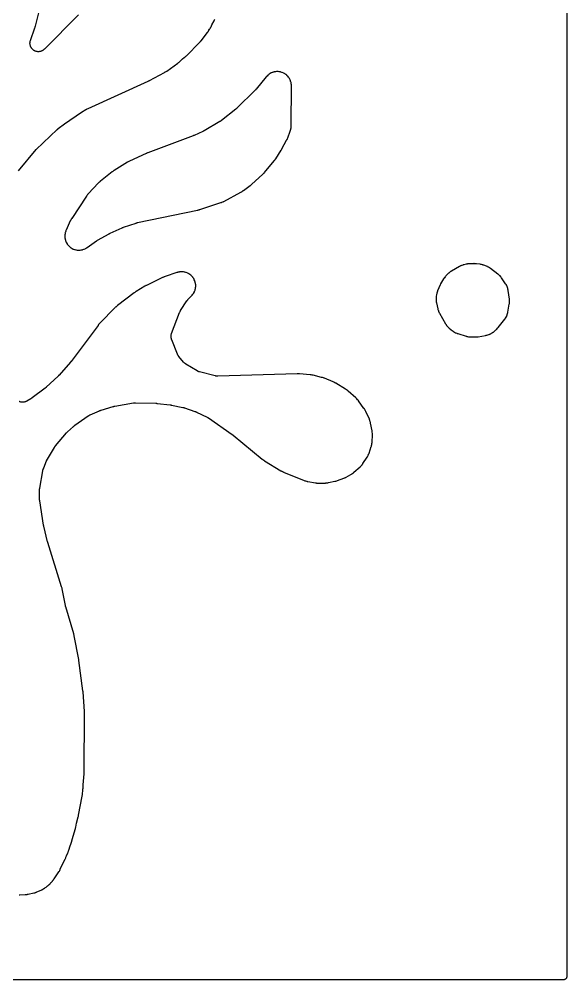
# Model space of a CAD drawing. Header units: millimetres. Extents: x 0 to 300, y 0 to 300.
# Drawn here: x 202.8 to 300, y -0.1 to 170.6 of the extents above; entities that cross this region are included whole.
import ezdxf

# ---------------------------------------------------------------- set-up
doc = ezdxf.new("R2010")
doc.units = ezdxf.units.MM
doc.layers.add('CUT', color=7, linetype='CONTINUOUS')

msp = doc.modelspace()

# ---------------------------------------------------------------- linework, layer by layer
at = {"layer": 'CUT'}
for points in [[(300.012, 298.5625), (300.012, 1.4375), (300.012, 0.5522), (300.0084, 0.4788), (299.9998, 0.4206), (299.9855, 0.3635), (299.9657, 0.3082), (299.9405, 0.255), (299.9103, 0.2046), (299.8753, 0.1573), (299.8358, 0.1137), (299.7922, 0.0743), (299.745, 0.0392), (299.6945, 0.009), (299.6414, -0.0162), (299.586, -0.036), (299.5289, -0.0503), (299.4708, -0.0589), (299.3973, -0.0625), (298.512, -0.0625), (1.4375, -0.0625)], [(213.2933, 171.3967), (207.243, 165.281), (207.2117, 165.2508), (207.1509, 165.1952), (207.0816, 165.1379), (207.0337, 165.1022), (206.959, 165.0521), (206.9077, 165.0213), (206.8285, 164.9789), (206.7744, 164.9534), (206.6913, 164.9191), (206.6349, 164.8991), (206.5488, 164.8733), (206.4907, 164.859), (206.4024, 164.8419), (206.3432, 164.8335), (206.2537, 164.8253), (206.1939, 164.8228), (206.104, 164.8236), (206.0443, 164.8271), (205.955, 164.8368), (205.8959, 164.8463), (205.8079, 164.8649), (205.7501, 164.8802), (205.6644, 164.9074), (205.6084, 164.9284), (205.5259, 164.9641), (205.4723, 164.9906), (205.3937, 165.0343), (205.343, 165.066), (205.2692, 165.1174), (205.2219, 165.154), (205.1536, 165.2124), (205.1102, 165.2536), (205.0481, 165.3186), (205.0089, 165.3638), (204.9536, 165.4347), (204.9192, 165.4836), (204.8713, 165.5596), (204.8419, 165.6118), (204.8017, 165.6922), (204.7777, 165.747), (204.7458, 165.831), (204.7274, 165.8879), (204.704, 165.9747), (204.6913, 166.0332), (204.6767, 166.1219), (204.67, 166.1813), (204.6643, 166.271), (204.6635, 166.3309), (204.6668, 166.4207), (204.672, 166.4803), (204.6842, 166.5693), (204.6953, 166.6281), (204.7164, 166.7155), (204.7396, 166.7945), (204.7534, 166.8373), (205.5359, 169.0749), (205.5399, 169.0868), (205.5654, 169.1647), (205.5691, 169.1767), (205.599, 169.2752), (205.6025, 169.2873), (205.6246, 169.3661), (205.6279, 169.3783), (206.7304, 173.6534)], [(202.597, 143.6741), (205.7559, 147.4719), (209.4984, 151.005), (209.5071, 151.0131), (209.5273, 151.0317), (209.536, 151.0396), (209.5468, 151.0492), (209.5556, 151.057), (209.5763, 151.0751), (209.5853, 151.0828), (209.5995, 151.0949), (209.6085, 151.1024), (209.6297, 151.12), (209.6389, 151.1274), (209.6501, 151.1365), (209.6593, 151.1438), (209.681, 151.1608), (209.6903, 151.168), (210.78, 151.9995), (213.8426, 154.066), (214.5994, 154.5425), (214.61, 154.5491), (214.6348, 154.5642), (214.6455, 154.5706), (214.6586, 154.5784), (214.6694, 154.5846), (214.6946, 154.5991), (214.7054, 154.6052), (214.7227, 154.6148), (214.7336, 154.6207), (214.7592, 154.6345), (214.7702, 154.6403), (214.7837, 154.6473), (214.7948, 154.653), (214.8208, 154.666), (214.832, 154.6715), (214.9936, 154.7498), (225.6595, 159.6031), (225.6676, 159.6068), (225.7236, 159.6333), (225.7322, 159.6375), (225.8015, 159.6717), (225.8099, 159.6759), (225.8643, 159.7037), (225.8732, 159.7084), (228.5593, 161.1415), (228.5761, 161.1509), (228.6154, 161.1735), (228.6257, 161.1792), (228.6363, 161.1853), (228.6527, 161.1949), (228.6845, 161.2132), (228.701, 161.2231), (228.8345, 161.3057), (228.8507, 161.3161), (228.9549, 161.3853), (228.9707, 161.3962), (230.9316, 162.7916), (230.9403, 162.7979), (231.0005, 162.8424), (231.0094, 162.8491), (231.0484, 162.879), (231.0669, 162.8938), (231.1802, 162.9882), (231.1974, 163.0031), (231.2268, 163.0295), (231.2347, 163.0367), (231.2888, 163.0872), (231.2975, 163.0955), (231.7455, 163.53), (232.0661, 163.7753), (232.0823, 163.7881), (232.186, 163.8733), (232.2017, 163.8866), (232.328, 163.9978), (232.3432, 164.0117), (232.4408, 164.1038), (232.4556, 164.1182), (234.7626, 166.4496), (234.7747, 166.4622), (234.8521, 166.5451), (234.8638, 166.558), (234.9579, 166.6648), (234.9692, 166.6781), (235.0416, 166.7653), (235.0526, 166.7789), (236.1739, 168.2124), (236.1807, 168.2212), (236.2275, 168.2833), (236.2344, 168.2927), (236.2642, 168.334), (236.2782, 168.3542), (236.3628, 168.482), (236.3755, 168.502), (236.3968, 168.537), (236.4025, 168.5466), (236.4412, 168.6131), (236.4473, 168.624), (236.5462, 168.8024), (236.5862, 168.859), (236.5941, 168.8704), (236.6243, 168.9153), (236.6393, 168.9387), (236.7328, 169.0927), (236.7466, 169.1167), (236.7726, 169.1643), (236.7791, 169.1765), (236.8204, 169.2566), (236.8266, 169.269), (236.984, 169.5921), (237.3862, 170.3177), (237.3951, 170.3343), (237.451, 170.4431), (237.4593, 170.46), (237.5252, 170.5986)], [(202.7166, 15.0394), (202.7707, 15.0389), (202.7845, 15.039), (202.8745, 15.0403), (202.8883, 15.0407), (203.7835, 15.0748), (203.797, 15.0755), (203.885, 15.0808), (203.8985, 15.0818), (203.9514, 15.0862), (203.9783, 15.0891), (204.1531, 15.1117), (204.1799, 15.1157), (204.2321, 15.1249), (204.2455, 15.1274), (204.3319, 15.1446), (204.3452, 15.1474), (204.3518, 15.1489), (205.3232, 15.365), (205.3364, 15.3681), (205.422, 15.3892), (205.4352, 15.3926), (205.4863, 15.4064), (205.5123, 15.4141), (205.6802, 15.4678), (205.7059, 15.4766), (205.7556, 15.495), (205.7682, 15.4999), (205.8502, 15.5323), (205.8627, 15.5375), (206.6379, 15.865), (206.6499, 15.8703), (206.7275, 15.9051), (206.7393, 15.9106), (206.7855, 15.9325), (206.8089, 15.9442), (206.9571, 16.0227), (207.0023, 16.0492), (207.1431, 16.1404), (207.1648, 16.155), (207.2064, 16.1847), (207.217, 16.1924), (207.2852, 16.2431), (207.2957, 16.2511), (207.5106, 16.4184), (207.5883, 16.4686), (207.6391, 16.5053), (207.7956, 16.6313), (207.8195, 16.6517), (207.8651, 16.6925), (207.8767, 16.7031), (207.8785, 16.7048), (207.9447, 16.7563), (207.9558, 16.7652), (208.0272, 16.8236), (208.0381, 16.8327), (208.0803, 16.8689), (208.1014, 16.8879), (208.2338, 17.0128), (208.2733, 17.0537), (208.3933, 17.1906), (208.4115, 17.2124), (208.4461, 17.2558), (208.4548, 17.267), (208.4761, 17.2952), (208.5791, 17.3975), (208.5895, 17.4082), (208.6565, 17.4782), (208.6667, 17.4891), (208.7059, 17.5322), (208.7254, 17.5547), (208.8485, 17.7043), (208.8669, 17.7277), (208.9016, 17.7745), (208.9104, 17.7865), (208.9662, 17.8657), (208.9747, 17.878), (209.7869, 19.0927), (209.793, 19.1021), (209.8353, 19.168), (209.8415, 19.1778), (209.8684, 19.2216), (209.8809, 19.2429), (209.9562, 19.3775), (209.9674, 19.3985), (209.9751, 19.4136), (209.9763, 19.4157), (210.0013, 19.4627), (210.0075, 19.4748), (210.0473, 19.5538), (210.0533, 19.566), (210.9238, 21.3981), (210.9293, 21.41), (210.9641, 21.4877), (210.9694, 21.4997), (211.011, 21.5982), (211.016, 21.6103), (211.0474, 21.6895), (211.0521, 21.7017), (211.1472, 21.9572), (211.3948, 22.4961), (211.4029, 22.5145), (211.4534, 22.635), (211.4609, 22.6536), (211.5192, 22.8068), (211.526, 22.8257), (211.5683, 22.9493), (211.5745, 22.9684), (211.8098, 23.7381), (211.9291, 24.0586), (211.9339, 24.0722), (211.9644, 24.1606), (211.969, 24.1743), (212.0046, 24.2862), (212.0088, 24.3), (212.035, 24.3898), (212.0389, 24.4037), (212.2124, 25.0552), (212.7036, 26.6621), (212.7082, 26.6778), (212.7366, 26.7808), (212.7407, 26.7967), (212.7728, 26.9269), (212.7766, 26.9429), (212.7993, 27.0473), (212.8026, 27.0634), (212.9389, 27.7835), (213.2374, 28.9048), (213.2401, 28.915), (213.2578, 28.9866), (213.2604, 28.9976), (213.2808, 29.0872), (213.2831, 29.0981), (213.2979, 29.1691), (213.3002, 29.1808), (213.9328, 32.5564), (213.9354, 32.571), (213.9507, 32.6659), (213.9529, 32.6806), (213.9693, 32.8002), (213.9711, 32.8149), (213.9818, 32.9105), (213.9832, 32.9252), (214.0449, 33.6354), (214.0573, 33.7149), (214.06, 33.7335), (214.079, 33.8856), (214.081, 33.9042), (214.0924, 34.0258), (214.0938, 34.0445), (214.1273, 34.5856), (214.2952, 36.5211), (214.2962, 36.5332), (214.3014, 36.6122), (214.3021, 36.6244), (214.3067, 36.7237), (214.3071, 36.7359), (214.3091, 36.8151), (214.3093, 36.8273), (214.365, 47.3135), (214.3649, 47.3257), (214.3637, 47.4048), (214.3634, 47.417), (214.3599, 47.5163), (214.3594, 47.5285), (214.355, 47.6075), (214.3542, 47.6196), (214.0917, 51.0729), (214.091, 51.0812), (214.0858, 51.1386), (214.085, 51.1474), (214.0775, 51.2188), (214.0765, 51.2275), (214.0698, 51.2838), (214.0686, 51.2931), (213.3458, 56.6347), (213.3447, 56.6421), (213.3371, 56.6937), (213.3358, 56.7016), (213.3255, 56.7657), (213.3242, 56.7735), (213.3153, 56.8241), (213.3138, 56.8324), (212.5123, 61.0555), (212.5093, 61.0702), (212.4889, 61.165), (212.4856, 61.1795), (212.4569, 61.2979), (212.4532, 61.3124), (212.4281, 61.4061), (212.424, 61.4205), (211.0126, 66.2007), (211.0097, 66.2109), (211.0029, 66.2348), (211.0001, 66.245), (210.9967, 66.2576), (210.994, 66.2678), (210.9878, 66.2919), (210.9853, 66.3022), (210.9813, 66.3185), (210.9788, 66.3288), (210.9732, 66.353), (210.9709, 66.3634), (210.9681, 66.376), (210.9658, 66.3864), (210.9608, 66.4107), (210.9587, 66.4211), (210.3829, 69.3735), (210.3796, 69.3895), (210.3564, 69.4931), (210.3526, 69.509), (210.32, 69.6383), (210.3158, 69.654), (210.2871, 69.7563), (210.2824, 69.7719), (207.8405, 77.6232), (207.8389, 77.6283), (207.8352, 77.6403), (207.8337, 77.6454), (207.8301, 77.6576), (207.8282, 77.6639), (207.8239, 77.6789), (207.822, 77.6853), (207.8192, 77.6953), (207.8174, 77.7016), (207.8134, 77.7164), (207.8117, 77.7227), (207.8108, 77.7262), (207.8088, 77.7338), (207.8042, 77.7515), (207.8023, 77.759), (207.119, 80.5173), (207.1167, 80.5267), (207.1115, 80.5486), (207.1093, 80.558), (207.1068, 80.5694), (207.1047, 80.5788), (207.1, 80.6007), (207.0981, 80.6101), (207.095, 80.6251), (207.0932, 80.6345), (207.0889, 80.6566), (207.0872, 80.666), (207.0851, 80.6776), (207.0834, 80.6871), (207.0797, 80.7092), (207.0781, 80.7187), (206.3931, 85.0398), (206.392, 85.0469), (206.3895, 85.0635), (206.3884, 85.0706), (206.3882, 85.0726), (206.3846, 85.1006), (206.3774, 85.166), (206.3753, 85.1887), (206.3732, 85.2231), (206.37, 85.305), (206.3693, 85.3403), (206.3693, 86.9774), (206.3693, 86.9875), (206.3695, 87.0031), (206.3708, 87.0427), (206.3745, 87.1091), (206.3766, 87.1387), (206.3768, 87.1406), (206.3799, 87.1701), (206.3879, 87.2363), (206.3936, 87.2755), (206.3961, 87.2908), (206.3978, 87.3006), (206.945, 90.3759), (206.947, 90.3863), (206.9501, 90.4027), (206.959, 90.4443), (206.9757, 90.5141), (206.9837, 90.545), (206.9843, 90.5469), (206.9933, 90.5775), (207.015, 90.6459), (207.0288, 90.6862), (207.0345, 90.7019), (207.0383, 90.7118), (207.47, 91.8406), (207.4733, 91.8491), (207.4785, 91.8624), (207.4871, 91.8834), (207.5002, 91.9143), (207.5118, 91.9406), (207.5217, 91.9621), (207.5268, 91.9729), (207.5291, 91.9777), (207.5412, 92.002), (207.5691, 92.0562), (207.5863, 92.088), (207.5933, 92.1003), (207.5978, 92.1081), (208.9982, 94.5198), (209.0033, 94.5285), (209.0113, 94.5419), (209.0325, 94.5758), (209.0695, 94.6321), (209.0864, 94.6569), (209.0875, 94.6584), (209.1052, 94.6826), (209.1459, 94.7364), (209.1707, 94.7677), (209.1807, 94.7797), (209.1872, 94.7874), (211.1353, 97.0826), (211.1448, 97.0937), (211.1673, 97.1193), (211.1771, 97.1302), (211.189, 97.1434), (211.1989, 97.1542), (211.2222, 97.1791), (211.2323, 97.1897), (211.2483, 97.2062), (211.2586, 97.2166), (211.2827, 97.2408), (211.2931, 97.251), (211.3059, 97.2634), (211.3165, 97.2735), (211.3414, 97.2968), (211.3521, 97.3067), (212.409, 98.2662), (212.4193, 98.2753), (212.4433, 98.2965), (212.4536, 98.3055), (212.4664, 98.3163), (212.4769, 98.3252), (212.5015, 98.3456), (212.5122, 98.3542), (212.5291, 98.3678), (212.5398, 98.3763), (212.5651, 98.3959), (212.576, 98.4043), (212.5893, 98.4143), (212.6004, 98.4225), (212.6262, 98.4414), (212.6374, 98.4494), (215.0189, 100.1322), (215.0283, 100.1388), (215.0432, 100.149), (215.0817, 100.1741), (215.1478, 100.2147), (215.1776, 100.2322), (215.1794, 100.2333), (215.2098, 100.2496), (215.2788, 100.2851), (215.3203, 100.305), (215.3367, 100.3124), (215.3472, 100.3171), (217.0204, 101.0454), (217.0326, 101.0507), (217.0612, 101.0626), (217.0735, 101.0676), (217.0886, 101.0737), (217.1009, 101.0785), (217.1299, 101.0896), (217.1423, 101.0943), (217.162, 101.1015), (217.1745, 101.106), (217.2038, 101.1162), (217.2163, 101.1205), (217.2317, 101.1257), (217.2444, 101.1298), (217.2739, 101.1392), (217.2866, 101.1431), (219.4459, 101.7933), (219.4595, 101.7972), (219.4914, 101.8063), (219.505, 101.81), (219.5217, 101.8145), (219.5355, 101.818), (219.5676, 101.8261), (219.5813, 101.8294), (219.6031, 101.8345), (219.617, 101.8376), (219.6493, 101.8446), (219.6632, 101.8475), (219.6801, 101.8509), (219.6941, 101.8536), (219.7266, 101.8596), (219.7406, 101.8621), (223.0341, 102.4153), (223.0445, 102.417), (223.0609, 102.4195), (223.1028, 102.425), (223.1737, 102.4327), (223.2053, 102.4356), (223.2073, 102.4357), (223.239, 102.4374), (223.3102, 102.4401), (223.3525, 102.4407), (223.3691, 102.4405), (223.3796, 102.4403), (227.0179, 102.3618), (227.0281, 102.3615), (227.052, 102.3607), (227.0623, 102.3603), (227.0748, 102.3597), (227.085, 102.3592), (227.1089, 102.3579), (227.1192, 102.3573), (227.1353, 102.3562), (227.1456, 102.3554), (227.1694, 102.3536), (227.1796, 102.3527), (227.1921, 102.3516), (227.2023, 102.3506), (227.2261, 102.3482), (227.2363, 102.3471), (229.5725, 102.0826), (229.5824, 102.0814), (229.6056, 102.0785), (229.6155, 102.0772), (229.6276, 102.0756), (229.6375, 102.0742), (229.6606, 102.0708), (229.6705, 102.0693), (229.6861, 102.0668), (229.696, 102.0652), (229.719, 102.0613), (229.7288, 102.0595), (229.7408, 102.0574), (229.7507, 102.0555), (229.7736, 102.0511), (229.7834, 102.0492), (231.7998, 101.637), (231.8134, 101.6341), (231.8448, 101.6271), (231.8583, 101.6241), (231.8747, 101.6202), (231.8881, 101.6169), (231.9194, 101.609), (231.9328, 101.6055), (231.9538, 101.5998), (231.9671, 101.5961), (231.9981, 101.5873), (232.0114, 101.5834), (232.0275, 101.5785), (232.0407, 101.5744), (232.0714, 101.5646), (232.0846, 101.5603), (233.9603, 100.9294), (233.9739, 100.9247), (234.0055, 100.9135), (234.019, 100.9086), (234.0354, 100.9025), (234.0488, 100.8973), (234.0801, 100.8852), (234.0934, 100.8798), (234.1144, 100.8712), (234.1276, 100.8657), (234.1584, 100.8525), (234.1716, 100.8468), (234.1876, 100.8396), (234.2006, 100.8337), (234.231, 100.8195), (234.244, 100.8133), (236.1145, 99.9048), (236.1208, 99.9017), (236.1355, 99.8945), (236.1418, 99.8913), (236.1435, 99.8904), (236.1679, 99.8776), (236.2244, 99.8469), (236.2438, 99.8359), (236.2725, 99.8185), (236.3402, 99.7753), (236.369, 99.7562), (240.5766, 96.8412), (240.5843, 96.8357), (240.6024, 96.823), (240.6101, 96.8174), (240.6194, 96.8107), (240.627, 96.8052), (240.6446, 96.7921), (240.6522, 96.7864), (240.6641, 96.7774), (240.6716, 96.7717), (240.689, 96.7582), (240.6964, 96.7524), (240.7055, 96.7452), (240.7128, 96.7394), (240.73, 96.7255), (240.7373, 96.7195), (245.9033, 92.4573), (245.92, 92.444), (246.0302, 92.3596), (246.0473, 92.3469), (246.1891, 92.2459), (246.2068, 92.2339), (246.3226, 92.1575), (246.3407, 92.146), (249.247, 90.3744), (249.2566, 90.3687), (249.324, 90.3293), (249.3341, 90.3235), (249.3788, 90.2985), (249.4005, 90.287), (249.5378, 90.2176), (249.5592, 90.2073), (249.5966, 90.1902), (249.6068, 90.1856), (249.6776, 90.1548), (249.6891, 90.15), (253.3567, 88.6459), (253.3718, 88.6399), (253.4709, 88.6024), (253.4862, 88.5968), (253.5463, 88.5759), (253.5773, 88.5661), (253.7807, 88.5075), (253.8123, 88.4993), (253.8742, 88.485), (253.8902, 88.4816), (253.994, 88.4607), (254.01, 88.4577), (255.3633, 88.2228), (255.3772, 88.2205), (255.4677, 88.207), (255.4817, 88.2051), (255.5363, 88.1982), (255.5643, 88.1954), (255.7467, 88.1811), (255.7749, 88.1796), (255.8298, 88.1779), (255.8439, 88.1776), (255.9355, 88.1769), (255.9496, 88.177), (257.0642, 88.1948), (257.0789, 88.1952), (257.1742, 88.199), (257.1889, 88.1998), (257.2461, 88.2035), (257.2753, 88.2061), (257.4648, 88.2278), (257.4939, 88.2318), (257.5505, 88.2411), (257.5649, 88.2437), (257.6587, 88.2615), (257.6731, 88.2644), (258.8117, 88.5091), (258.8319, 88.5138), (258.9624, 88.5466), (258.9824, 88.552), (259.1446, 88.5987), (259.1644, 88.6048), (259.2923, 88.6466), (259.3119, 88.6533), (260.3915, 89.0471), (260.4019, 89.051), (260.4745, 89.0791), (260.4853, 89.0833), (260.5325, 89.1026), (260.5551, 89.1124), (260.6945, 89.1761), (260.7158, 89.1863), (260.7524, 89.2048), (260.7623, 89.21), (260.8303, 89.2459), (260.8413, 89.2519), (261.653, 89.7031), (261.6673, 89.7114), (261.7592, 89.7658), (261.7733, 89.7744), (261.8275, 89.8086), (261.8549, 89.8269), (262.0291, 89.9505), (262.0554, 89.9703), (262.1056, 90.0102), (262.1183, 90.0206), (262.2001, 90.0894), (262.2125, 90.1002), (263.3049, 91.0715), (263.3145, 91.0802), (263.3765, 91.1378), (263.3859, 91.1468), (263.4224, 91.1822), (263.4407, 91.2007), (263.5553, 91.3219), (263.5894, 91.3612), (263.693, 91.4919), (263.7087, 91.5127), (263.7386, 91.5538), (263.7461, 91.5645), (263.7942, 91.634), (263.8015, 91.6448), (264.5506, 92.7789), (264.5578, 92.79), (264.6035, 92.8627), (264.6104, 92.8739), (264.6369, 92.9182), (264.65, 92.9411), (264.7305, 93.09), (264.7536, 93.1376), (264.8207, 93.293), (264.8306, 93.3175), (264.849, 93.3657), (264.8535, 93.3781), (264.8823, 93.4589), (264.8866, 93.4714), (265.2792, 94.6577), (265.2834, 94.6709), (265.3097, 94.757), (265.3136, 94.7703), (265.3282, 94.8224), (265.3351, 94.8493), (265.3751, 95.0223), (265.385, 95.0768), (265.4089, 95.2528), (265.412, 95.2804), (265.4168, 95.3343), (265.4179, 95.3481), (265.4238, 95.438), (265.4245, 95.4518), (265.4801, 96.7614), (265.4806, 96.7786), (265.4822, 96.8905), (265.4821, 96.9077), (265.4811, 96.9749), (265.4796, 97.0093), (265.4635, 97.2323), (265.46, 97.2666), (265.4513, 97.3331), (265.4488, 97.3502), (265.4312, 97.4607), (265.4282, 97.4776), (265.1751, 98.8142), (265.1715, 98.832), (265.146, 98.9472), (265.1418, 98.9649), (265.1245, 99.0336), (265.1145, 99.0685), (265.0429, 99.2933), (265.0309, 99.3275), (265.0054, 99.3936), (264.9985, 99.4104), (264.9527, 99.5192), (264.9454, 99.5358), (264.3129, 100.9172), (264.3064, 100.9309), (264.2631, 101.0195), (264.2563, 101.0331), (264.2289, 101.0856), (264.2143, 101.1122), (264.1145, 101.2822), (264.0985, 101.308), (264.066, 101.3575), (264.0575, 101.3701), (264.0013, 101.4511), (263.9925, 101.4635), (263.001, 102.8185), (262.9914, 102.8313), (262.9278, 102.9134), (262.9179, 102.9259), (262.8784, 102.9743), (262.8575, 102.9985), (262.7178, 103.152), (262.6957, 103.1751), (262.6513, 103.2189), (262.6398, 103.23), (262.5639, 103.301), (262.5521, 103.3118), (261.1856, 104.5248), (261.1754, 104.5337), (261.1081, 104.5907), (261.0977, 104.5994), (261.0565, 104.6327), (261.035, 104.6493), (260.8931, 104.754), (260.8709, 104.7696), (260.8269, 104.7991), (260.8155, 104.8065), (260.7411, 104.854), (260.7296, 104.8611), (258.961, 105.9334), (258.9516, 105.939), (258.8851, 105.9776), (258.8752, 105.9833), (258.8311, 106.0078), (258.8097, 106.0191), (258.6745, 106.0873), (258.6535, 106.0974), (258.6166, 106.1142), (258.6066, 106.1187), (258.5369, 106.149), (258.5255, 106.1538), (256.9475, 106.8011), (256.9273, 106.809), (256.7956, 106.8575), (256.7752, 106.8646), (256.6078, 106.9196), (256.5871, 106.926), (256.4522, 106.9649), (256.4313, 106.9706), (254.9376, 107.3442), (254.9267, 107.3468), (254.85, 107.3645), (254.8385, 107.367), (254.788, 107.3776), (254.7636, 107.3822), (254.6107, 107.4077), (254.587, 107.4112), (254.5458, 107.4163), (254.5346, 107.4177), (254.4573, 107.4259), (254.4447, 107.4271), (252.559, 107.589), (252.5417, 107.5902), (252.4298, 107.5966), (252.4125, 107.5973), (252.2717, 107.6013), (252.2545, 107.6015), (252.1423, 107.6014), (252.125, 107.6012), (238.0231, 107.1843), (238.0128, 107.1841), (237.9965, 107.1838), (237.9551, 107.184), (237.9022, 107.1855), (237.8299, 107.1904), (237.759, 107.1982), (237.6873, 107.2089), (237.6353, 107.2189), (237.5948, 107.2276), (237.579, 107.2314), (237.5689, 107.2338), (234.7916, 107.9331), (234.7808, 107.9359), (234.7639, 107.9404), (234.7209, 107.953), (234.6664, 107.9704), (234.5929, 107.9974), (234.5218, 108.0271), (234.4509, 108.0604), (234.4003, 108.087), (234.3611, 108.1088), (234.346, 108.1177), (234.3364, 108.1234), (232.3468, 109.3301), (232.3365, 109.3364), (232.3203, 109.3465), (232.2798, 109.3734), (232.229, 109.4092), (232.1617, 109.4614), (232.0981, 109.5157), (232.0361, 109.574), (231.9929, 109.6187), (231.9601, 109.6546), (231.9476, 109.6689), (231.9397, 109.6782), (231.1148, 110.6551), (231.107, 110.6645), (231.0948, 110.6793), (231.0649, 110.7178), (231.028, 110.7681), (230.9808, 110.8392), (230.9377, 110.9113), (230.8975, 110.9866), (230.8707, 111.0429), (230.851, 111.0875), (230.8437, 111.1052), (230.8392, 111.1165), (229.8343, 113.6642), (229.8199, 113.7033), (229.7952, 113.7755), (229.7719, 113.8555), (229.7589, 113.9094), (229.7431, 113.9912), (229.7352, 114.0461), (229.727, 114.129), (229.7242, 114.1844), (229.7237, 114.2678), (229.726, 114.3232), (229.7333, 114.4062), (229.7407, 114.4612), (229.7556, 114.5431), (229.768, 114.5972), (229.7905, 114.6774), (229.8144, 114.7499), (229.8284, 114.7892), (231.2388, 118.4777), (231.2432, 118.4888), (231.2501, 118.5062), (231.2689, 118.5502), (231.3027, 118.6234), (231.3183, 118.6557), (231.3193, 118.6577), (231.3363, 118.6893), (231.3757, 118.7596), (231.4003, 118.8007), (231.4103, 118.8165), (231.4167, 118.8266), (232.5489, 120.5624), (232.555, 120.5717), (232.5646, 120.5861), (232.5901, 120.6222), (232.6346, 120.682), (232.6549, 120.7083), (232.6562, 120.7099), (232.6774, 120.7354), (232.7262, 120.7918), (232.756, 120.8246), (232.768, 120.8371), (232.7756, 120.845), (233.348, 121.4299), (233.3582, 121.4406), (233.4238, 121.511), (233.4338, 121.522), (233.4721, 121.5652), (233.4912, 121.5879), (233.6099, 121.7359), (233.6446, 121.7839), (233.7467, 121.9407), (233.7765, 121.9919), (233.8627, 122.158), (233.8873, 122.2118), (233.9567, 122.3856), (233.9759, 122.4416), (234.0278, 122.6215), (234.0414, 122.6791), (234.0754, 122.8631), (234.0832, 122.9218), (234.0988, 123.1083), (234.1009, 123.1675), (234.0981, 123.3546), (234.0942, 123.4137), (234.073, 123.5996), (234.0634, 123.658), (234.0239, 123.841), (234.0086, 123.8982), (233.9513, 124.0763), (233.9304, 124.1317), (233.8558, 124.3034), (233.8296, 124.3564), (233.7384, 124.5199), (233.7071, 124.5701), (233.6003, 124.7238), (233.5641, 124.7707), (233.4427, 124.9131), (233.4021, 124.9562), (233.2672, 125.086), (233.2226, 125.1249), (233.0756, 125.2407), (233.0274, 125.275), (232.8697, 125.3758), (232.8183, 125.4052), (232.6514, 125.4899), (232.5973, 125.5141), (232.4229, 125.582), (232.3668, 125.6007), (232.1865, 125.6511), (232.1288, 125.6642), (231.9445, 125.6965), (231.8857, 125.7039), (231.6991, 125.7179), (231.6399, 125.7195), (231.4528, 125.715), (231.3938, 125.7107), (231.208, 125.6879), (231.1497, 125.6778), (230.9646, 125.6362), (230.9358, 125.629), (230.8801, 125.6135), (230.8659, 125.6094), (230.7738, 125.5814), (230.7597, 125.577), (228.681, 124.8887), (228.6622, 124.8821), (228.5406, 124.8374), (228.5221, 124.8302), (228.3715, 124.769), (228.3532, 124.7612), (228.2349, 124.7084), (228.2168, 124.7), (225.3691, 123.3153), (225.3573, 123.3094), (225.2811, 123.2702), (225.2694, 123.264), (225.1748, 123.2128), (225.1633, 123.2064), (225.0888, 123.1639), (225.0775, 123.1572), (223.5242, 122.2251), (223.5101, 122.2163), (223.4188, 122.158), (223.4049, 122.1489), (223.2924, 122.0726), (223.2788, 122.063), (223.1909, 121.9998), (223.1775, 121.9899), (220.2156, 119.7307), (220.1987, 119.7174), (220.091, 119.6289), (220.0747, 119.615), (219.9436, 119.4993), (219.9277, 119.4849), (219.8266, 119.3889), (219.8113, 119.3739), (217.0794, 116.5911), (217.0654, 116.5764), (216.9766, 116.4796), (216.9632, 116.4645), (216.8559, 116.3394), (216.843, 116.3238), (216.7609, 116.2212), (216.7485, 116.2052), (211.9764, 109.8142), (211.9709, 109.8069), (211.958, 109.79), (211.9524, 109.7827), (211.9456, 109.7739), (211.9399, 109.7668), (211.9267, 109.7501), (211.921, 109.743), (211.9119, 109.7318), (211.9061, 109.7247), (211.8925, 109.7084), (211.8866, 109.7014), (211.8794, 109.6929), (211.8735, 109.6859), (211.8596, 109.6698), (211.8536, 109.6629), (209.821, 107.357), (209.8139, 107.349), (209.7972, 107.3305), (209.79, 107.3226), (209.7811, 107.313), (209.7738, 107.3052), (209.7566, 107.2871), (209.7492, 107.2794), (209.7375, 107.2672), (209.73, 107.2596), (209.7124, 107.2419), (209.7048, 107.2344), (209.6955, 107.2252), (209.6879, 107.2178), (209.6699, 107.2005), (209.6621, 107.1931), (207.5553, 105.2174), (207.5459, 105.2087), (207.5239, 105.1886), (207.5144, 105.1801), (207.5027, 105.1698), (207.4931, 105.1614), (207.4706, 105.142), (207.4608, 105.1337), (207.4454, 105.1208), (207.4355, 105.1127), (207.4124, 105.0939), (207.4025, 105.0859), (207.3903, 105.0763), (207.3802, 105.0684), (207.3566, 105.0503), (207.3464, 105.0426), (205.0258, 103.3153), (205.0162, 103.3082), (204.9935, 103.2919), (204.9838, 103.2849), (204.9718, 103.2765), (204.962, 103.2696), (204.9389, 103.2539), (204.9289, 103.2472), (204.9132, 103.2367), (204.9032, 103.2301), (204.8797, 103.2149), (204.8696, 103.2085), (204.8572, 103.2007), (204.847, 103.1944), (204.8231, 103.1799), (204.8128, 103.1738), (204.1245, 102.7673), (204.0859, 102.7458), (204.0142, 102.7081), (203.9341, 102.6709), (203.8796, 102.6487), (203.7962, 102.6195), (203.7398, 102.6028), (203.6539, 102.5819), (203.5961, 102.5709), (203.5086, 102.5585), (203.45, 102.5531), (203.3618, 102.5494), (203.3029, 102.5498), (203.2147, 102.5548), (203.1562, 102.561), (203.0689, 102.5745), (203.0113, 102.5864), (202.9257, 102.6085), (202.8695, 102.626), (202.7865, 102.6564), (202.7323, 102.6793)]]:
    msp.add_lwpolyline(points, dxfattribs=at)
for points in [[(210.9041, 131.5256), (210.9497, 131.3477), (210.9668, 131.2922), (211.0294, 131.1196), (211.0518, 131.066), (211.1308, 130.9003), (211.1583, 130.8491), (211.2529, 130.6918), (211.2852, 130.6435), (211.3947, 130.4961), (211.4315, 130.4511), (211.5546, 130.315), (211.5956, 130.2738), (211.7314, 130.1502), (211.7761, 130.1132), (211.9232, 130.0032), (211.9713, 129.9708), (212.1283, 129.8756), (212.1794, 129.8479), (212.3449, 129.7683), (212.3984, 129.7457), (212.5707, 129.6825), (212.6262, 129.6651), (212.8039, 129.6189), (212.8607, 129.607), (213.042, 129.5781), (213.0998, 129.5718), (213.283, 129.5606), (213.3411, 129.5599), (213.5246, 129.5665), (213.5825, 129.5714), (213.7645, 129.5957), (213.8216, 129.6061), (214.0004, 129.6479), (214.0562, 129.6638), (214.2302, 129.7227), (214.2842, 129.7439), (214.4516, 129.8193), (214.5034, 129.8457), (214.6649, 129.9382), (214.6898, 129.9533), (214.7376, 129.9838), (214.7497, 129.9918), (214.828, 130.0445), (214.8399, 130.0527), (216.4743, 131.2118), (216.4837, 131.2183), (216.5057, 131.2335), (216.5152, 131.24), (216.5268, 131.2478), (216.5363, 131.2541), (216.5587, 131.2687), (216.5683, 131.2749), (216.5836, 131.2846), (216.5933, 131.2907), (216.616, 131.3047), (216.6258, 131.3107), (216.6378, 131.3179), (216.6477, 131.3237), (216.6708, 131.3372), (216.6807, 131.3429), (218.7196, 132.4968), (218.7287, 132.5019), (218.7501, 132.5137), (218.7593, 132.5187), (218.7705, 132.5247), (218.7798, 132.5296), (218.8014, 132.5409), (218.8107, 132.5456), (218.8254, 132.5531), (218.8348, 132.5578), (218.8567, 132.5685), (218.8661, 132.5731), (218.8776, 132.5786), (218.8871, 132.583), (218.9092, 132.5933), (218.9187, 132.5976), (221.037, 133.5489), (221.047, 133.5534), (221.0704, 133.5636), (221.0805, 133.5679), (221.0928, 133.573), (221.1029, 133.5772), (221.1266, 133.5868), (221.1368, 133.5909), (221.1529, 133.5972), (221.1631, 133.6011), (221.187, 133.6102), (221.1973, 133.614), (221.2098, 133.6185), (221.2201, 133.6222), (221.2442, 133.6307), (221.2546, 133.6342), (223.5029, 134.3912), (223.5156, 134.3954), (223.5453, 134.4049), (223.5581, 134.4089), (223.5737, 134.4136), (223.5865, 134.4174), (223.6165, 134.4261), (223.6294, 134.4297), (223.6498, 134.4352), (223.6627, 134.4386), (223.6929, 134.4464), (223.7059, 134.4496), (223.7218, 134.4534), (223.7348, 134.4564), (223.7653, 134.4632), (223.7784, 134.4661), (234.4394, 136.6924), (234.4554, 136.696), (234.5591, 136.7206), (234.575, 136.7246), (234.7042, 136.7591), (234.72, 136.7635), (234.8222, 136.7938), (234.8378, 136.7987), (238.5611, 138.0127), (238.5737, 138.017), (238.6552, 138.0456), (238.6677, 138.0501), (238.7164, 138.0684), (238.741, 138.0783), (238.8999, 138.1462), (238.9241, 138.1572), (238.9709, 138.1797), (238.9829, 138.1856), (239.0599, 138.2247), (239.0717, 138.2309), (242.1224, 139.8679), (242.1408, 139.8782), (242.259, 139.9471), (242.277, 139.958), (242.4221, 140.0495), (242.4397, 140.061), (242.5528, 140.138), (242.5699, 140.1502), (243.7824, 141.0395), (243.7951, 141.0491), (243.8769, 141.1125), (243.8894, 141.1224), (243.9899, 141.2046), (244.002, 141.2149), (244.0803, 141.2825), (244.0922, 141.2931), (245.9712, 143.0052), (245.9866, 143.0197), (246.0848, 143.1158), (246.0997, 143.1308), (246.2186, 143.2556), (246.2329, 143.2712), (246.3242, 143.3739), (246.3379, 143.39), (248.0438, 145.4533), (248.0551, 145.4674), (248.1272, 145.5602), (248.1381, 145.5746), (248.225, 145.6937), (248.2355, 145.7085), (248.3018, 145.8054), (248.3118, 145.8205), (249.2803, 147.3305), (249.286, 147.3396), (249.3253, 147.4033), (249.3313, 147.4132), (249.3787, 147.4935), (249.3843, 147.5033), (249.4206, 147.5675), (249.4264, 147.578), (250.2436, 149.0947), (250.2527, 149.1123), (250.3098, 149.2273), (250.3183, 149.2451), (250.3852, 149.3917), (250.3931, 149.4098), (250.4426, 149.5283), (250.4499, 149.5466), (250.8978, 150.7283), (250.9025, 150.7409), (250.9317, 150.8236), (250.9361, 150.8364), (250.9525, 150.8865), (250.9604, 150.9123), (251.0069, 151.079), (251.0191, 151.1316), (251.05, 151.2994), (251.0574, 151.3529), (251.0734, 151.5251), (251.0753, 151.5521), (251.0778, 151.6047), (251.0783, 151.6182), (251.0805, 151.7059), (251.0806, 151.7194), (251.0977, 158.7323), (251.0976, 158.747), (251.0955, 158.8426), (251.095, 158.8573), (251.0923, 158.9147), (251.0902, 158.9441), (251.0722, 159.1319), (251.0637, 159.1901), (251.0278, 159.3726), (251.0137, 159.4298), (250.9601, 159.6079), (250.9405, 159.6634), (250.8697, 159.8355), (250.8447, 159.8887), (250.7575, 160.053), (250.7273, 160.1036), (250.6244, 160.2586), (250.5895, 160.3059), (250.4719, 160.4501), (250.4325, 160.4938), (250.3013, 160.6257), (250.2578, 160.6654), (250.1143, 160.7838), (250.0672, 160.819), (249.9128, 160.9229), (249.8624, 160.9533), (249.6986, 161.0415), (249.6455, 161.0668), (249.4738, 161.1385), (249.4185, 161.1585), (249.2406, 161.2131), (249.1836, 161.2276), (249.0012, 161.2644), (248.9431, 161.2733), (248.758, 161.2921), (248.6992, 161.2952), (248.5132, 161.2958), (248.4544, 161.2931), (248.2692, 161.2755), (248.2109, 161.2671), (248.0283, 161.2314), (247.9712, 161.2173), (247.793, 161.1639), (247.7375, 161.1443), (247.5654, 161.0737), (247.5121, 161.0487), (247.3477, 160.9616), (247.2971, 160.9316), (247.142, 160.8288), (247.0946, 160.7939), (246.9504, 160.6764), (246.9066, 160.6371), (246.7728, 160.5042), (246.7524, 160.4829), (246.7136, 160.4405), (246.7038, 160.4295), (246.6411, 160.3573), (246.6316, 160.3461), (244.8319, 158.1703), (244.8245, 158.1614), (244.807, 158.1408), (244.7995, 158.1321), (244.7902, 158.1214), (244.7825, 158.1128), (244.7645, 158.0926), (244.7568, 158.0841), (244.7444, 158.0706), (244.7366, 158.0621), (244.7181, 158.0425), (244.7101, 158.0341), (244.7003, 158.024), (244.6922, 158.0157), (244.6732, 157.9965), (244.665, 157.9884), (241.4104, 154.7884), (241.4017, 154.78), (241.3814, 154.7606), (241.3727, 154.7523), (241.3619, 154.7423), (241.353, 154.7341), (241.3322, 154.7153), (241.3233, 154.7072), (241.309, 154.6946), (241.2999, 154.6867), (241.2786, 154.6684), (241.2695, 154.6606), (241.2582, 154.6512), (241.2489, 154.6435), (241.2271, 154.6258), (241.2177, 154.6183), (238.6695, 152.5998), (238.6568, 152.59), (238.627, 152.5672), (238.6141, 152.5575), (238.5983, 152.5459), (238.5853, 152.5365), (238.5546, 152.5148), (238.5414, 152.5056), (238.5205, 152.4913), (238.5071, 152.4824), (238.4757, 152.4618), (238.4621, 152.4531), (238.4455, 152.4426), (238.4319, 152.4341), (238.3997, 152.4147), (238.3859, 152.4065), (235.5908, 150.7807), (235.5807, 150.7749), (235.5571, 150.7615), (235.5469, 150.7559), (235.5345, 150.749), (235.5242, 150.7435), (235.5002, 150.7308), (235.4899, 150.7254), (235.4735, 150.717), (235.4632, 150.7117), (235.4389, 150.6996), (235.4284, 150.6945), (235.4156, 150.6883), (235.4051, 150.6833), (235.3805, 150.6718), (235.3699, 150.667), (233.8142, 149.966), (233.8088, 149.9636), (233.7962, 149.958), (233.7908, 149.9556), (233.7781, 149.9501), (233.7713, 149.9472), (233.7556, 149.9405), (233.7489, 149.9377), (233.7383, 149.9333), (233.7316, 149.9305), (233.716, 149.9242), (233.7094, 149.9215), (233.7057, 149.9201), (233.6977, 149.9169), (233.679, 149.9097), (233.6709, 149.9066), (225.6025, 146.8802), (225.592, 146.8762), (225.5192, 146.8473), (225.508, 146.8427), (225.4179, 146.8049), (225.407, 146.8002), (225.3365, 146.7689), (225.3249, 146.7636), (222.3527, 145.3695), (222.338, 145.3623), (222.2427, 145.3144), (222.2281, 145.3069), (222.1102, 145.2435), (222.0959, 145.2355), (222.0034, 145.1824), (221.9892, 145.1741), (219.6356, 143.7374), (219.6202, 143.7277), (219.521, 143.663), (219.5059, 143.6528), (219.384, 143.5678), (219.3692, 143.5571), (219.2741, 143.4864), (219.2597, 143.4753), (217.1814, 141.8304), (217.1733, 141.8238), (217.1168, 141.7774), (217.1084, 141.7705), (217.0719, 141.7394), (217.0546, 141.7241), (216.9486, 141.6266), (216.9326, 141.6113), (216.9052, 141.5841), (216.8978, 141.5767), (216.8474, 141.525), (216.8393, 141.5165), (215.0183, 139.5739), (215.0098, 139.5646), (214.9549, 139.5035), (214.9465, 139.494), (214.9143, 139.4566), (214.8982, 139.4371), (214.7964, 139.3082), (214.7811, 139.2881), (214.7522, 139.2481), (214.7449, 139.2377), (214.6981, 139.1702), (214.691, 139.1597), (212.0688, 135.1966), (212.0627, 135.1872), (212.021, 135.1216), (212.0149, 135.1117), (211.9884, 135.0681), (211.976, 135.0469), (211.9018, 134.9128), (211.8907, 134.8919), (211.8723, 134.8553), (211.8674, 134.8453), (211.8341, 134.7759), (211.8288, 134.7646), (211.0932, 133.1474), (211.0874, 133.1341), (211.0504, 133.0473), (211.0449, 133.0338), (211.0239, 132.9811), (211.0139, 132.9539), (210.9535, 132.7778), (210.9374, 132.722), (210.895, 132.5433), (210.8843, 132.4863), (210.8594, 132.3043), (210.8543, 132.2465), (210.847, 132.063), (210.8475, 132.005), (210.8581, 131.8216), (210.8642, 131.7639), (210.8924, 131.5825)], [(276.8215, 120.4147), (276.8316, 120.3579), (276.8343, 120.3434), (276.8533, 120.2493), (276.8564, 120.2348), (277.104, 119.1483), (277.1074, 119.1342), (277.1305, 119.0428), (277.1342, 119.0288), (277.1495, 118.9742), (277.158, 118.9465), (277.2166, 118.77), (277.2375, 118.7159), (277.3129, 118.546), (277.3253, 118.5198), (277.3507, 118.4692), (277.3574, 118.4563), (277.4017, 118.3731), (277.4087, 118.3604), (278.4555, 116.5069), (278.4627, 116.4946), (278.5102, 116.415), (278.5176, 116.4028), (278.5473, 116.3556), (278.5631, 116.3318), (278.6678, 116.1819), (278.7026, 116.1367), (278.8194, 115.9992), (278.8584, 115.9575), (278.9895, 115.8301), (279.0105, 115.8107), (279.0522, 115.7738), (279.063, 115.7644), (279.134, 115.7047), (279.145, 115.6956), (279.7265, 115.229), (279.7377, 115.2203), (279.8109, 115.1643), (279.8223, 115.1559), (279.8671, 115.1233), (279.8904, 115.1071), (280.0423, 115.0073), (280.0911, 114.9784), (280.2495, 114.8945), (280.3008, 114.8704), (280.4688, 114.8008), (280.4952, 114.7906), (280.5473, 114.7719), (280.5607, 114.7672), (280.6482, 114.7381), (280.6617, 114.7338), (282.1645, 114.2722), (282.1789, 114.268), (282.2727, 114.2417), (282.2871, 114.2379), (282.3439, 114.2235), (282.3731, 114.2169), (282.5614, 114.1791), (282.6207, 114.1702), (282.8118, 114.1514), (282.8417, 114.1492), (282.9001, 114.1464), (282.9151, 114.1459), (283.0125, 114.1436), (283.0275, 114.1434), (283.7317, 114.1447), (283.7441, 114.1448), (283.825, 114.1467), (283.8374, 114.1471), (283.886, 114.1492), (283.9109, 114.1508), (284.072, 114.1644), (284.0967, 114.1671), (284.145, 114.1732), (284.1573, 114.1749), (284.2373, 114.1867), (284.2496, 114.1887), (285.5852, 114.4147), (285.5991, 114.4173), (285.6894, 114.4347), (285.7033, 114.4376), (285.7573, 114.4494), (285.7848, 114.4561), (285.96, 114.5031), (286.0139, 114.5203), (286.1838, 114.5836), (286.2101, 114.5941), (286.261, 114.6158), (286.2739, 114.6215), (286.3576, 114.6596), (286.3704, 114.6656), (286.4859, 114.7215), (286.4976, 114.7273), (286.5729, 114.7657), (286.5844, 114.7718), (286.6291, 114.7959), (286.6518, 114.8087), (286.795, 114.8941), (286.8385, 114.9226), (286.9738, 115.02), (286.9945, 115.0357), (287.0344, 115.0672), (287.0446, 115.0753), (287.1098, 115.1291), (287.1198, 115.1374), (287.427, 115.402), (287.4378, 115.4115), (287.5076, 115.4746), (287.5182, 115.4844), (287.5592, 115.5233), (287.5797, 115.5437), (287.7097, 115.6795), (287.7292, 115.7009), (287.7662, 115.7436), (287.7756, 115.7546), (287.8355, 115.827), (287.8446, 115.8383), (288.9964, 117.301), (289.0054, 117.3128), (289.0633, 117.3901), (289.072, 117.4021), (289.1057, 117.4495), (289.1223, 117.4741), (289.2247, 117.6347), (289.2542, 117.6864), (289.3391, 117.854), (289.3633, 117.9083), (289.4312, 118.0835), (289.4499, 118.1399), (289.5008, 118.3235), (289.5081, 118.3524), (289.5208, 118.409), (289.5239, 118.4235), (289.5427, 118.5183), (289.5454, 118.5329), (289.7955, 119.9768), (289.7979, 119.9919), (289.8124, 120.0907), (289.8145, 120.106), (289.8217, 120.1655), (289.8246, 120.1961), (289.8382, 120.3926), (289.8393, 120.454), (289.8327, 120.6508), (289.8309, 120.6815), (289.8258, 120.7413), (289.8243, 120.7566), (289.8133, 120.8558), (289.8114, 120.8711), (289.599, 122.4249), (289.597, 122.4388), (289.5826, 122.5283), (289.5802, 122.5421), (289.5703, 122.5957), (289.5646, 122.623), (289.524, 122.7973), (289.5088, 122.851), (289.453, 123.0185), (289.4329, 123.0705), (289.3617, 123.232), (289.3368, 123.282), (289.2498, 123.4384), (289.2356, 123.4624), (289.2069, 123.5088), (289.1994, 123.5206), (289.1498, 123.5965), (289.1421, 123.6081), (288.4337, 124.6409), (288.4243, 124.6543), (288.3619, 124.7402), (288.3521, 124.7533), (288.3132, 124.8038), (288.2926, 124.8292), (288.1561, 124.9879), (288.1108, 125.0351), (287.9579, 125.1781), (287.9334, 125.1997), (287.8845, 125.2407), (287.8718, 125.251), (287.7886, 125.3169), (287.7756, 125.3269), (286.4616, 126.3109), (286.4503, 126.3191), (286.3764, 126.3719), (286.3649, 126.3798), (286.3197, 126.4105), (286.2962, 126.4256), (286.1434, 126.5192), (286.0945, 126.5462), (285.9336, 126.6251), (285.9083, 126.6368), (285.8582, 126.6586), (285.8453, 126.664), (285.7612, 126.6983), (285.7481, 126.7034), (285.2919, 126.8768), (285.2759, 126.8826), (285.1716, 126.9189), (285.1555, 126.9242), (285.0922, 126.9442), (285.0596, 126.9536), (284.8457, 127.0082), (284.8126, 127.0156), (284.7475, 127.0284), (284.7308, 127.0314), (284.6218, 127.0495), (284.605, 127.0521), (283.9809, 127.1378), (283.9697, 127.1393), (283.8915, 127.1485), (283.8799, 127.1498), (283.8285, 127.1549), (283.8037, 127.1568), (283.6489, 127.1656), (283.625, 127.1665), (283.5835, 127.1672), (283.5722, 127.1672), (283.4943, 127.1671), (283.4818, 127.1669), (282.8187, 127.1518), (282.8028, 127.1512), (282.7005, 127.1462), (282.6848, 127.1452), (282.6233, 127.1405), (282.592, 127.1373), (282.3887, 127.1111), (282.3575, 127.1063), (282.2969, 127.0952), (282.2815, 127.0921), (282.1811, 127.0711), (282.1657, 127.0676), (281.7178, 126.9611), (281.7041, 126.9577), (281.6156, 126.9345), (281.6021, 126.9307), (281.5492, 126.9155), (281.5224, 126.9071), (281.3515, 126.8491), (281.2991, 126.8286), (281.1345, 126.7548), (281.1091, 126.7427), (281.06, 126.7179), (281.0475, 126.7114), (280.9669, 126.6682), (280.9546, 126.6615), (279.543, 125.8628), (279.5306, 125.8556), (279.4507, 125.8078), (279.4384, 125.8003), (279.3911, 125.7704), (279.3673, 125.7546), (279.2168, 125.6493), (279.1715, 125.6143), (279.0317, 125.4951), (279.0104, 125.476), (278.9696, 125.4378), (278.9592, 125.4278), (278.8929, 125.3625), (278.8828, 125.3523), (278.5366, 124.9948), (278.5259, 124.9835), (278.4575, 124.9091), (278.4471, 124.8975), (278.4072, 124.8518), (278.3874, 124.8278), (278.2626, 124.669), (278.2441, 124.644), (278.2091, 124.5944), (278.2003, 124.5816), (278.1443, 124.4975), (278.1358, 124.4845), (277.7644, 123.8947), (277.7576, 123.8837), (277.7145, 123.8118), (277.708, 123.8007), (277.683, 123.757), (277.6707, 123.7343), (277.5939, 123.5854), (277.5826, 123.5623), (277.5615, 123.5165), (277.5562, 123.5048), (277.5227, 123.428), (277.5176, 123.4161), (277.0761, 122.3424), (277.0701, 122.327), (277.032, 122.2268), (277.0264, 122.2113), (277.0052, 122.1504), (276.9952, 122.119), (276.936, 121.913), (276.9277, 121.881), (276.9133, 121.8182), (276.9099, 121.8021), (276.8888, 121.6969), (276.8858, 121.6807), (276.8267, 121.3363), (276.8244, 121.3217), (276.8105, 121.2267), (276.8085, 121.2121), (276.8015, 121.1548), (276.7987, 121.1254), (276.7852, 120.9365), (276.7839, 120.8774), (276.7889, 120.6907), (276.7934, 120.6318), (276.8171, 120.4439)]]:
    msp.add_lwpolyline(points, close=True, dxfattribs=at)

doc.saveas('drawing.dxf')
